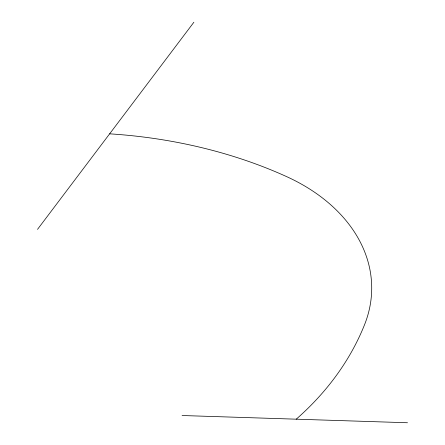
<?xml version="1.0" encoding="UTF-8"?>
<svg xmlns="http://www.w3.org/2000/svg" width="445" height="445" viewBox="0 0 445 445"><rect width="100%" height="100%" fill="white"/><g stroke="black" fill="none" stroke-linecap="round" stroke-linejoin="round"><path stroke-width="0.67" d="M37.508 229.381L193.87 22.25M182.077 415.519L407.492 422.75M109.637 133.834A358.364 233.091 2.9 0 1 286.458 176.543A183.64 132.493 -0.5 0 1 364.383 325.139A428.991 307.384 12.5 0 1 296.236 419.179"/></g></svg>
